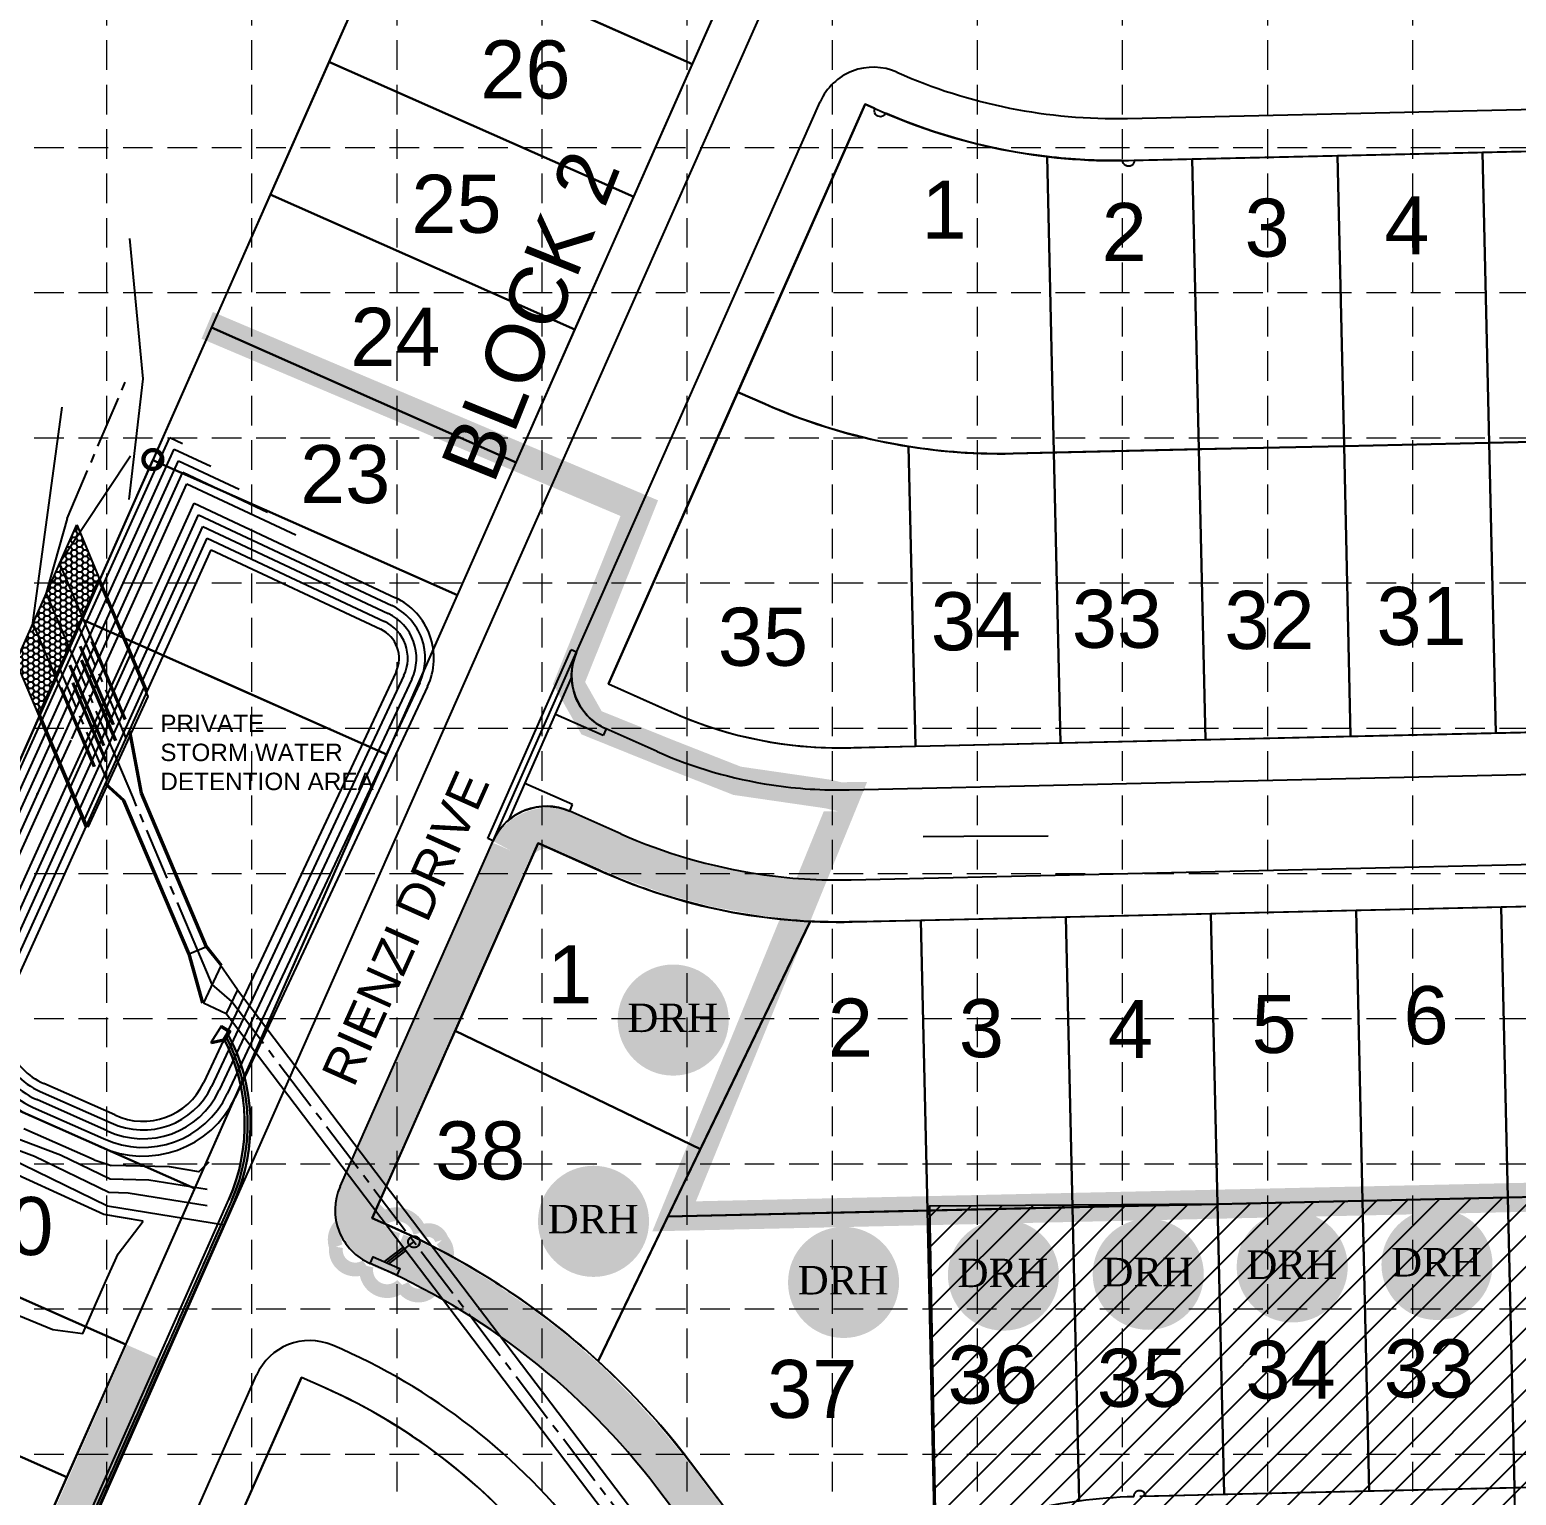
# Model space of a CAD drawing. Header units: feet. Extents: x 2703040 to 2706245, y 7093258 to 7095263.
# Drawn here: x 2704116 to 2704628, y 7094296 to 7094801 of the extents above; entities that cross this region are included whole.
import ezdxf
from ezdxf.enums import TextEntityAlignment as Align

# ---------------------------------------------------------------- set-up
doc = ezdxf.new("R2010")
doc.units = ezdxf.units.FT
doc.header["$LTSCALE"] = 24
doc.header["$MEASUREMENT"] = 0
for name, pattern in [('CENTER2', [1.125, 0.75, -0.125, 0.125, -0.125]), ('DASHED2', [0.375, 0.25, -0.125]), ('HIDDEN', [0.375, 0.25, -0.125]), ('SOLID', [0])]:
    doc.linetypes.add(name, pattern=pattern)
for name, color, linetype in [('1 EROSION BLANKET', 84, 'Continuous'), ('1 INLET PROTECTION', 5, 'Continuous'), ('1 PHASE LINE', 7, 'Continuous'), ('1 SODDED LOT', 2, 'Continuous'), ('BASE', 7, 'Continuous'), ('Block Text', 8, 'Continuous'), ('bo', 7, 'Continuous'), ('Boundary section 1', 4, 'DASHED2'), ('FUT_LOT', 8, 'Continuous'), ('FUT_STREET', 8, 'Continuous'), ('GRID', 254, 'HIDDEN'), ('HATCH_BORDER', 7, 'Continuous'), ('HATCH_ROCK', 1, 'Continuous'), ('P_POND', 13, 'Continuous'), ('P_POND_CONTOURS', 3, 'Continuous'), ('PLAT_BDY_SEC_1', 4, 'Continuous'), ('PLOTLINE', 2, 'Continuous'), ('PROW', 2, 'Continuous'), ('PSSWR-TXT', 20, 'SOLID'), ('PSTREET', 1, 'Continuous'), ('STORM', 5, 'Continuous'), ('Street Name', 2, 'Continuous'), ('TERRA_DIMS', 9, 'Continuous'), ('Text_Lot_Num', 1, 'Continuous')]:
    doc.layers.add(name, color=color, linetype=linetype)
doc.styles.add('DRHorton', font='dutcheb.ttf')
doc.styles.get("Standard").update_dxf_attribs({"font": 'ARIAL.TTF'})

# ---------------------------------------------------------------- blocks, each defined once
blk = doc.blocks.new('DRHorton')
h = blk.add_hatch(color=1)
h.paths.add_polyline_path([(78.7, 25.78, 1), (40.43, 25.78, 1)])
h.paths.add_polyline_path([(42.33, 17.91), (76.5, 17.91), (76.5, 34.87), (42.33, 34.87)], flags=24)
at = {"layer": 'BASE', "color": 176, "style": 'DRHorton'}
blk.add_text('DRH', height=9.814, dxfattribs=at).set_placement((59.39, 21.64), align=Align.CENTER)

msp = doc.modelspace()

# ---------------------------------------------------------------- hatches: boundary and pattern name
at = {"layer": '1 SODDED LOT'}
h = msp.add_hatch(dxfattribs=at)
h.set_pattern_fill('ANSI31', color=256, scale=60, style=0)
h.paths.add_polyline_path([(2705134.68, 7093890.38), (2705237.85, 7093892.73), (2705235.31, 7094007.21), (2705131.54, 7094004.81)])
edge = h.paths.add_edge_path()
edge.add_line((2705181.44, 7094151.52), (2705076.07, 7094149.12))
edge.add_line((2705076.07, 7094149.12), (2705078.63, 7094034.69))
edge.add_line((2705078.63, 7094034.69), (2705291.73, 7094039.55))
edge.add_line((2705291.73, 7094039.55), (2705303.26, 7094039.77))
edge.add_arc((2705302.88, 7094060.19), 20.42, 271.0814, 360.5471)
edge.add_line((2705323.3, 7094060.38), (2705318.78, 7094246.21))
edge.add_arc((2705295.68, 7094245.65), 23.11, 1.3935, 87.5688)
edge.add_line((2705296.66, 7094268.73), (2705179.03, 7094265.95))
edge.add_line((2705179.03, 7094265.95), (2705181.44, 7094151.52))
h.paths.add_polyline_path([(2704925.04, 7094405.74), (2704975.02, 7094406.87), (2704977.6, 7094292.41), (2704927.66, 7094291.31)])
h.paths.add_polyline_path([(2704875.06, 7094404.6), (2704625.12, 7094398.89), (2704627.74, 7094284.42), (2704877.69, 7094290.16)])
edge = h.paths.add_edge_path()
edge.add_line((2704293.52, 7094047.62), (2704315.83, 7094002.87))
edge.add_line((2704315.83, 7094002.87), (2704345.94, 7093942.45))
edge.add_line((2704345.94, 7093942.45), (2704352.55, 7093929.42))
edge.add_line((2704352.55, 7093929.42), (2704268.39, 7093873.17))
edge.add_line((2704268.39, 7093873.17), (2704258.41, 7093866.44))
edge.add_arc((2704247.4, 7093882.76), 19.69, 205.1584, 304.0058, ccw=False)
edge.add_line((2704229.58, 7093874.39), (2704173.15, 7093987.59))
edge.add_line((2704173.15, 7093987.59), (2704293.52, 7094047.62))
edge = h.paths.add_edge_path()
edge.add_line((2704531.61, 7094136.69), (2704529.33, 7094236.67))
edge.add_line((2704529.33, 7094236.67), (2704529.33, 7094251.17))
edge.add_line((2704529.33, 7094251.17), (2704579.26, 7094252.32))
edge.add_line((2704579.26, 7094252.32), (2704581.6, 7094137.83))
edge.add_line((2704581.6, 7094137.83), (2704605.4, 7094138.37))
edge.add_line((2704605.4, 7094138.37), (2704620.39, 7094020.26))
edge.add_line((2704620.39, 7094020.26), (2704606.53, 7094018.36))
edge.add_line((2704606.53, 7094018.36), (2704595.33, 7094016.64))
edge.add_line((2704595.33, 7094016.64), (2704576.73, 7094013.31))
edge.add_line((2704576.73, 7094013.31), (2704559.18, 7094009.82))
edge.add_line((2704559.18, 7094009.82), (2704533.32, 7094003.83))
edge.add_line((2704533.32, 7094003.83), (2704515.09, 7093998.95))
edge.add_line((2704515.09, 7093998.95), (2704503.83, 7093995.65))
edge.add_arc((2704475.02, 7094093.89), 102.38, 283.6324, 286.3447, ccw=False)
edge.add_arc((2704494.58, 7094013.21), 19.36, 180.2238, 283.6324, ccw=False)
edge.add_arc((2704185.03, 7094012), 290.19, 0.2238, 24.6922)
edge.add_line((2704448.69, 7094133.23), (2704463.62, 7094135.14))
edge.add_line((2704463.62, 7094135.14), (2704531.61, 7094136.69))
h.paths.add_polyline_path([(2704525.15, 7094396.61), (2704425.89, 7094395.88), (2704428.25, 7094265.91), (2704454.27, 7094275.36), (2704488.67, 7094280.99), (2704543.1, 7094282.54), (2704627.74, 7094284.45), (2704627.41, 7094298.93), (2704625.12, 7094398.89)])
edge = h.paths.add_edge_path()
edge.add_line((2704615.41, 7093987.78), (2704618.48, 7093870.8))
edge.add_line((2704618.48, 7093870.8), (2704565.7, 7093869.02))
edge.add_line((2704565.7, 7093869.02), (2704566.37, 7093859.04))
edge.add_line((2704566.37, 7093859.04), (2704473.32, 7093856.64))
edge.add_line((2704473.32, 7093856.64), (2704473.85, 7093929.28))
edge.add_arc((2704509.39, 7093929.03), 35.55, 123.1398, 179.5867, ccw=False)
edge.add_line((2704489.96, 7093958.79), (2704528.98, 7093970.41))
edge.add_line((2704528.98, 7093970.41), (2704566.15, 7093979.62))
edge.add_line((2704566.15, 7093979.62), (2704594.66, 7093984.61))
edge.add_line((2704594.66, 7093984.61), (2704615.41, 7093987.78))
at = {"layer": 'HATCH_ROCK'}
h = msp.add_hatch(dxfattribs=at)
h.set_pattern_fill('HONEY', color=256, scale=10, style=0)
h.paths.add_polyline_path([(2704132.06, 7094630.48), (2704139.97, 7094611.81), (2704119.09, 7094564.7), (2704111.26, 7094583.46)])
h.paths.add_polyline_path([(2704114.45, 7094581.13), (2704121.26, 7094578.26), (2704122.56, 7094581.36), (2704115.76, 7094584.22)], flags=24)

# ---------------------------------------------------------------- linework, layer by layer
at = {"layer": '1 EROSION BLANKET', "const_width": 14}
for points in [[(2704385.28, 7094500.87), (2704368.45, 7094502.9), (2704352.47, 7094505.86), (2704337.07, 7094509.96), (2704321.53, 7094515.68), (2704303.61, 7094523.51), (2704300.46, 7094524.88, 0.391654), (2704281.67, 7094518.31), (2704228.59, 7094398.25, 0.268208), (2704229.71, 7094387.87, 0.086953), (2704235.04, 7094382.75, 0.089349), (2704241.8, 7094379.78), (2704249.25, 7094376.41), (2704258.86, 7094371.37), (2704271.75, 7094363.7), (2704285.02, 7094354.63), (2704295.68, 7094346.52), (2704307.6, 7094336.14), (2704317.41, 7094326.46), (2704327.04, 7094315.97), (2704336.47, 7094304.55), (2704354.45, 7094280.82)], [(2703788.13, 7094031.41), (2703798.66, 7094042.78), (2703801.19, 7094044.69), (2703803.21, 7094045.97, -0.380338), (2703856.47, 7094037.19, 0.219842), (2703865.63, 7094032.68), (2703965.92, 7094035.17), (2703972.86, 7094035.59), (2703983, 7094036.81), (2703992.87, 7094038.56), (2704004.9, 7094041.62), (2704017.64, 7094045.74), (2704031.58, 7094051.46), (2704042.28, 7094056.91), (2704069.77, 7094070.69), (2704080.52, 7094076, 0.342252), (2704085.96, 7094087.2), (2704083.55, 7094098.7), (2704081.61, 7094111.77), (2704080.42, 7094127.96), (2704080.47, 7094141.95), (2704080.87, 7094147.63, -0.102745), (2704101.92, 7094222.52), (2704155.79, 7094345.28)]]:
    msp.add_lwpolyline(points, format="xyb", dxfattribs=at)
at = {"layer": '1 INLET PROTECTION', "color": 170, "ltscale": 100, "const_width": 4.74}
msp.add_lwpolyline([(2704237.32, 7094391.46, 0.520567), (2704237.32, 7094391.46, 0.765195), (2704225.34, 7094390.75, 0.417879), (2704221.43, 7094381.85, 0.6649), (2704231.94, 7094375.28, 0.744833), (2704244.18, 7094368.75, 0.975642), (2704255.6, 7094373.51, 0.520567), (2704257.88, 7094384.2, 0.520567), (2704250.37, 7094386.65, 0.540264), (2704237.32, 7094391.46)], format="xyb", close=True, dxfattribs=at)
at = {"layer": '1 PHASE LINE', "const_width": 10}
msp.add_lwpolyline([(2704177.04, 7094699.22), (2704325.91, 7094636.26), (2704301.7, 7094576.02), (2704309.47, 7094562.33), (2704335.5, 7094551.84), (2704359.6, 7094542.37), (2704390.96, 7094537.81), (2704394.86, 7094536.87), (2704396.92, 7094536.89), (2704337.91, 7094392.37), (2705345.59, 7094414.86), (2705345.85, 7094405.29), (2705480.37, 7094407.41)], dxfattribs=at)
at = {"layer": '1 SODDED LOT'}
for points in [[(2704875.06, 7094404.6), (2704625.12, 7094398.89), (2704627.74, 7094284.42), (2704877.69, 7094290.16)], [(2704525.15, 7094396.61), (2704425.89, 7094395.88), (2704428.25, 7094265.91), (2704454.27, 7094275.36), (2704488.67, 7094280.99), (2704543.1, 7094282.54), (2704627.74, 7094284.45), (2704627.41, 7094298.93), (2704625.12, 7094398.89)]]:
    msp.add_lwpolyline(points, close=True, dxfattribs=at)
at = {"layer": 'bo'}
for points in [[(2704259.49, 7094881.39), (2704239.24, 7094835.68), (2704344.23, 7094789.18), (2704364.48, 7094834.9)], [(2704239.24, 7094835.68), (2704218.99, 7094789.96), (2704323.99, 7094743.46), (2704344.23, 7094789.18)], [(2704218.99, 7094789.96), (2704198.74, 7094744.25), (2704303.74, 7094697.75), (2704323.99, 7094743.46)], [(2704566.44, 7094757.65), (2704516.45, 7094756.51), (2704518.73, 7094656.53), (2704568.72, 7094657.67)], [(2704616.42, 7094758.79), (2704566.44, 7094757.65), (2704568.72, 7094657.67), (2704618.7, 7094658.81)], [(2704666.41, 7094759.93), (2704616.42, 7094758.79), (2704618.7, 7094658.81), (2704668.69, 7094659.95)], [(2704198.74, 7094744.25), (2704178.49, 7094698.53), (2704283.5, 7094652.03), (2704303.74, 7094697.75)], [(2704178.49, 7094698.53), (2704158.24, 7094652.81), (2704263.25, 7094606.31), (2704283.5, 7094652.03)], [(2704668.69, 7094659.95), (2704618.7, 7094658.81), (2704620.99, 7094558.84), (2704670.97, 7094559.98)], [(2704518.73, 7094656.53), (2704468.74, 7094655.39), (2704471.03, 7094555.42), (2704521.01, 7094556.56)], [(2704568.72, 7094657.67), (2704518.73, 7094656.53), (2704521.01, 7094556.56), (2704571, 7094557.7)], [(2704618.7, 7094658.81), (2704568.72, 7094657.67), (2704571, 7094557.7), (2704620.99, 7094558.84)], [(2704158.24, 7094652.81), (2704154.28, 7094643.87), (2704133.94, 7094597.96), (2704238.96, 7094551.45), (2704263.25, 7094606.31)], [(2704238.96, 7094551.45), (2704133.94, 7094597.96), (2704067.72, 7094448.45), (2704172.75, 7094401.94)], [(2704522.87, 7094496.59), (2704472.88, 7094495.44), (2704475.16, 7094395.47), (2704525.15, 7094396.61)], [(2704572.85, 7094497.73), (2704522.87, 7094496.59), (2704525.15, 7094396.61), (2704575.14, 7094397.75)], [(2704622.84, 7094498.87), (2704572.85, 7094497.73), (2704575.14, 7094397.75), (2704625.12, 7094398.89)], [(2704672.83, 7094500.01), (2704622.84, 7094498.87), (2704625.12, 7094398.89), (2704675.11, 7094400.03)], [(2704472.88, 7094495.44), (2704422.89, 7094494.3), (2704425.17, 7094394.33), (2704475.16, 7094395.47)], [(2704172.75, 7094401.94), (2704067.72, 7094448.45), (2704043.92, 7094394.73), (2704148.96, 7094348.21)], [(2704625.12, 7094398.89), (2704575.14, 7094397.75), (2704577.42, 7094297.78), (2704627.4, 7094298.92)], [(2704675.11, 7094400.03), (2704625.12, 7094398.89), (2704627.4, 7094298.92), (2704677.39, 7094300.06)], [(2704148.96, 7094348.21), (2704043.92, 7094394.73), (2704023.67, 7094349.01), (2704128.71, 7094302.5)], [(2704575.14, 7094397.75), (2704525.15, 7094396.61), (2704527.43, 7094296.64), (2704577.42, 7094297.78)], [(2704023.67, 7094349.01), (2704007.05, 7094311.5), (2704001.86, 7094303.99), (2704108.46, 7094256.78), (2704128.71, 7094302.5)]]:
    msp.add_lwpolyline(points, close=True, dxfattribs=at)
for points in [[(2704466.42, 7094757.34, -0.072429), (2704410.75, 7094772.28, -1.002503), (2704407.09, 7094773.89), (2704403.74, 7094775.37), (2704359.85, 7094676.26), (2704369.13, 7094672.15, 0.110369), (2704454.67, 7094655.07), (2704468.74, 7094655.39)], [(2704516.45, 7094756.51), (2704496.46, 7094756.05, -1.002503), (2704492.46, 7094755.97, -0.032633), (2704466.42, 7094757.34), (2704468.74, 7094655.39), (2704518.73, 7094656.53)], [(2704418.68, 7094657.5, -0.064866), (2704369.13, 7094672.15), (2704359.85, 7094676.26), (2704315.32, 7094575.72), (2704336.12, 7094566.51, 0.003571), (2704339.78, 7094564.9, 0.103145), (2704395.83, 7094553.72, 0.003571), (2704399.83, 7094553.79), (2704421.04, 7094554.28)], [(2704468.74, 7094655.39), (2704454.67, 7094655.07, -0.04518), (2704418.68, 7094657.5), (2704421.04, 7094554.28), (2704471.03, 7094555.42)], [(2704384.77, 7094493.95, -0.089622), (2704315.49, 7094510.04, -0.002102), (2704311.83, 7094511.65), (2704291.03, 7094520.86), (2704262.43, 7094456.28), (2704346.96, 7094415.53)], [(2704422.89, 7094494.3), (2704401.2, 7094493.81, -0.0025), (2704397.2, 7094493.73, -0.015543), (2704384.77, 7094493.95), (2704335.76, 7094392.29), (2704425.17, 7094394.33)], [(2704346.96, 7094415.53), (2704262.43, 7094456.28), (2704259.26, 7094449.12), (2704256.67, 7094443.27), (2704252.14, 7094433.04), (2704233.84, 7094391.71), (2704241.66, 7094388.25, -0.081013), (2704311.74, 7094342.48)], [(2704425.17, 7094394.33), (2704335.76, 7094392.29), (2704311.74, 7094342.48, -0.045443), (2704343.53, 7094307.64), (2704381.54, 7094257.53, -0.417044), (2704384.36, 7094257.13, -0.062384), (2704427.75, 7094281.38)], [(2704475.16, 7094395.47), (2704425.17, 7094394.33), (2704427.75, 7094281.38, -0.064509), (2704477.47, 7094294.4)], [(2704525.15, 7094396.61), (2704475.16, 7094395.47), (2704477.47, 7094294.4, -0.023644), (2704496.31, 7094295.92, -1.002503), (2704500.31, 7094296.02), (2704527.43, 7094296.64)], [(2704292.02, 7094276.12, 0.119282), (2704217.36, 7094333.39), (2704209.54, 7094336.85), (2704172.79, 7094253.85), (2704264.22, 7094213.36)]]:
    msp.add_lwpolyline(points, format="xyb", close=True, dxfattribs=at)
at = {"layer": 'Boundary section 1', "color": 7, "linetype": 'Continuous'}
msp.add_line((2704007.06, 7094311.5), (2704158.24, 7094652.81), dxfattribs=at)
at = {"layer": 'Boundary section 1', "linetype": 'SOLID', "const_width": 1.5}
msp.add_lwpolyline([(2704155.07, 7094653.02, 1), (2704161.57, 7094653.02, 1)], format="xyb", close=True, dxfattribs=at)
at = {"layer": 'FUT_LOT', "color": 7, "linetype": 'Continuous'}
for p, q in [((2704263.25, 7094606.31), (2704447.8, 7095023.05)), ((2704239.24, 7094835.68), (2704344.23, 7094789.18)), ((2704218.99, 7094789.96), (2704323.99, 7094743.46)), ((2704315.32, 7094575.72), (2704403.74, 7094775.37)), ((2704494.46, 7094756), (2705291.25, 7094774.19)), ((2704468.74, 7094655.39), (2704466.42, 7094757.34)), ((2704568.72, 7094657.67), (2704566.44, 7094757.65)), ((2704618.7, 7094658.81), (2704616.42, 7094758.79)), ((2704518.73, 7094656.53), (2704516.45, 7094756.51)), ((2704198.74, 7094744.25), (2704303.74, 7094697.75)), ((2704178.64, 7094698.46), (2704283.5, 7094652.03)), ((2704369.13, 7094672.15), (2704359.85, 7094676.26)), ((2704454.67, 7094655.07), (2705293.72, 7094674.22)), ((2704421.04, 7094554.28), (2704418.68, 7094657.5)), ((2704471.03, 7094555.42), (2704468.74, 7094655.39)), ((2704521.01, 7094556.56), (2704518.73, 7094656.53)), ((2704571, 7094557.7), (2704568.72, 7094657.67)), ((2704620.99, 7094558.84), (2704618.7, 7094658.81)), ((2704421.04, 7094554.28), (2705296.18, 7094574.25)), ((2704399.2, 7094493.76), (2705297.67, 7094514.27)), ((2704525.15, 7094396.61), (2704522.87, 7094496.59)), ((2704575.14, 7094397.75), (2704572.85, 7094497.73)), ((2704625.12, 7094398.89), (2704622.84, 7094498.87)), ((2704425.17, 7094394.33), (2704422.89, 7094494.3)), ((2704475.16, 7094395.47), (2704472.88, 7094495.44))]:
    msp.add_line(p, q, dxfattribs=at)
msp.add_lwpolyline([(2704403.74, 7094775.37), (2704408.92, 7094773.08, 0.110369), (2704494.46, 7094756)], format="xyb", dxfattribs=at)
msp.add_arc((2704450.11, 7094855.02), 200, 246.1144, 271.3072, dxfattribs=at)
at = {"layer": 'FUT_STREET', "color": 7}
for p, q in [((2704284.22, 7094617.84), (2704460.21, 7095015.26)), ((2704494.13, 7094770.5), (2705285.43, 7094788.56)), ((2704312.56, 7094605.29), (2704388.25, 7094776.22)), ((2704398.16, 7094539.25), (2705291.01, 7094559.63)), ((2704398.87, 7094508.26), (2705291.85, 7094528.64))]:
    msp.add_line(p, q, dxfattribs=at)
for centre, radius, start, end in [((2704406.54, 7094768.12), 20, 66.0693, 156.1144), ((2704489.9, 7094955.95), 185.5, 246.0693, 271.3072), ((2704394.64, 7094693.71), 154.5, 261.3673, 271.3072), ((2704394.64, 7094693.71), 185.5, 261.3673, 271.3072)]:
    msp.add_arc(centre, radius, start, end, dxfattribs=at)
at = {"layer": 'GRID', "color": 252, "linetype": 'HIDDEN', "lineweight": 0, "ltscale": 1.7}
for p, q in [((2704142.33, 7095210.49), (2704142.33, 7093460.27)), ((2704192.33, 7095210.49), (2704192.33, 7093460.27)), ((2704242.33, 7095210.49), (2704242.33, 7093460.27)), ((2704292.33, 7095210.49), (2704292.33, 7093460.27)), ((2704342.33, 7095210.49), (2704342.33, 7093460.27)), ((2704392.33, 7095210.49), (2704392.33, 7093460.27)), ((2704442.33, 7095210.49), (2704442.33, 7093460.27)), ((2704492.33, 7095210.49), (2704492.33, 7093460.27)), ((2704542.33, 7095210.49), (2704542.33, 7093460.27)), ((2704592.33, 7095210.49), (2704592.33, 7093460.27)), ((2703092.33, 7094760.49), (2706192.33, 7094760.49)), ((2703092.33, 7094710.49), (2706192.33, 7094710.49)), ((2703092.33, 7094660.49), (2706192.33, 7094660.49)), ((2703092.33, 7094610.49), (2706192.33, 7094610.49)), ((2703092.33, 7094560.49), (2706192.33, 7094560.49)), ((2703092.33, 7094510.49), (2706192.33, 7094510.49)), ((2703092.33, 7094460.49), (2706192.33, 7094460.49)), ((2703092.33, 7094410.49), (2706192.33, 7094410.49)), ((2703092.33, 7094360.49), (2706192.33, 7094360.49)), ((2703092.33, 7094310.49), (2706192.33, 7094310.49))]:
    msp.add_line(p, q, dxfattribs=at)
at = {"layer": 'HATCH_BORDER'}
for points in [[(2704132.06, 7094630.48), (2704139.97, 7094611.81), (2704119.09, 7094564.7), (2704111.26, 7094583.46)], [(2704135.92, 7094526.39), (2704119.26, 7094565.67), (2704139.6, 7094611.32), (2704156.58, 7094571.39)]]:
    msp.add_lwpolyline(points, close=True, dxfattribs=at)
at = {"layer": 'P_POND', "color": 13, "linetype": 'Continuous'}
msp.add_line((2704209.46, 7094564.47), (2704176.5, 7094579.09), dxfattribs=at)
at = {"layer": 'P_POND_CONTOURS', "color": 5}
for p, q in [((2704154.96, 7094680.85), (2704150.41, 7094729.12)), ((2704150.13, 7094639.25), (2704154.96, 7094680.85)), ((2704116.99, 7094596.72), (2704127.07, 7094671.05)), ((2704082.68, 7094480.56), (2704164.14, 7094660.63)), ((2704164.14, 7094660.63), (2704168.55, 7094658.57)), ((2704085.41, 7094479.32), (2704165.62, 7094656.63)), ((2704165.62, 7094656.63), (2704178.31, 7094650.68)), ((2704088.14, 7094478.09), (2704167.1, 7094652.62)), ((2704126.16, 7094617.42), (2704150.56, 7094654.29)), ((2704167.1, 7094652.62), (2704188.06, 7094642.8)), ((2704090.88, 7094476.85), (2704168.58, 7094648.61)), ((2704147.4, 7094594.52), (2704170.06, 7094644.61)), ((2704168.58, 7094648.61), (2704197.82, 7094634.91)), ((2704170.06, 7094644.61), (2704207.52, 7094627.05)), ((2704150.06, 7094588.26), (2704172.53, 7094637.93)), ((2704172.53, 7094637.93), (2704241.9, 7094605.41)), ((2704151.65, 7094584.5), (2704174.01, 7094633.92)), ((2704153.24, 7094580.74), (2704175.49, 7094629.91)), ((2704174.01, 7094633.92), (2704240.63, 7094602.7)), ((2704175.49, 7094629.91), (2704239.35, 7094599.98)), ((2704154.84, 7094576.99), (2704176.97, 7094625.91)), ((2704176.97, 7094625.91), (2704238.08, 7094597.27)), ((2704109.1, 7094468.6), (2704178.45, 7094621.9)), ((2704178.45, 7094621.9), (2704236.81, 7094594.55)), ((2704137.57, 7094590.5), (2704126.16, 7094617.42)), ((2704126.5, 7094574.3), (2704116.99, 7094596.72)), ((2704130.35, 7094556.82), (2704147.12, 7094593.9)), ((2704129.17, 7094542.08), (2704149.78, 7094587.64)), ((2704129.96, 7094540.2), (2704150.57, 7094585.76)), ((2704131.56, 7094536.45), (2704152.17, 7094582)), ((2704133.15, 7094532.69), (2704153.76, 7094578.25)), ((2704242.1, 7094579.92), (2704175.75, 7094438.34)), ((2704244.82, 7094578.65), (2704178.46, 7094437.07)), ((2704134.74, 7094528.93), (2704155.35, 7094574.49)), ((2704247.53, 7094577.37), (2704181.18, 7094435.8)), ((2704250.25, 7094576.1), (2704183.9, 7094434.52)), ((2704252.97, 7094574.83), (2704186.61, 7094433.25)), ((2704126.51, 7094548.34), (2704130.14, 7094556.36)), ((2704093.61, 7094475.61), (2704126.23, 7094547.72)), ((2704098.16, 7094473.55), (2704128.89, 7094541.46)), ((2704100.9, 7094472.31), (2704130.48, 7094537.71)), ((2704103.63, 7094471.08), (2704132.07, 7094533.95)), ((2704106.36, 7094469.84), (2704133.67, 7094530.19)), ((2704119.52, 7094435.35), (2704143.89, 7094424.56)), ((2704145.16, 7094427.28), (2704120.74, 7094438.09)), ((2704117.1, 7094429.87), (2704141.34, 7094419.13)), ((2704142.61, 7094421.84), (2704118.31, 7094432.61)), ((2704126.46, 7094413.49), (2704097.16, 7094424.47)), ((2704140.07, 7094416.41), (2704115.88, 7094427.12)), ((2704138.04, 7094411.84), (2704113.86, 7094422.55)), ((2704143.56, 7094405.2), (2704126.46, 7094413.49)), ((2704138.04, 7094411.84), (2704143.98, 7094409.85)), ((2704156.95, 7094404.87), (2704143.56, 7094405.2)), ((2704177.07, 7094401.59), (2704156.95, 7094404.87))]:
    msp.add_line(p, q, dxfattribs=at)
for points in [[(2704177.03, 7094395.94), (2704149.83, 7094400.39), (2704143.13, 7094400.55), (2704117.49, 7094413), (2704096.56, 7094420.83), (2704095.94, 7094421.72), (2704093.19, 7094421.59), (2704088.24, 7094419.21), (2704081.98, 7094414.62), (2704071.87, 7094391.79), (2704065.74, 7094383.26), (2704064.57, 7094378.89)], [(2704182.96, 7094389.33), (2704142.71, 7094395.9), (2704108.53, 7094412.5), (2704095.97, 7094417.2), (2704094.73, 7094418.98), (2704087.22, 7094413.47), (2704075.57, 7094387.16), (2704070.29, 7094377.4)], [(2704154.96, 7094390.75), (2704141.43, 7094392.97), (2704099.56, 7094412), (2704095.37, 7094413.57), (2704094.96, 7094414.16), (2704092.45, 7094412.32), (2704077.34, 7094378.19), (2704076.34, 7094377.14), (2704076.02, 7094375.92), (2704078.06, 7094372.88), (2704100.92, 7094362.76), (2704123.88, 7094353.36), (2704134.18, 7094352.06), (2704137.88, 7094360.41), (2704142.61, 7094371.09), (2704146.31, 7094379.44), (2704154.96, 7094390.75)], [(2704177.64, 7094411.06), (2704174.13, 7094407.72), (2704164.06, 7094409.36), (2704143.98, 7094409.85)]]:
    msp.add_lwpolyline(points, dxfattribs=at)
for centre, radius, start, end in [((2704232.14, 7094584.59), 23, 334.8889, 64.8889), ((2704232.14, 7094584.59), 17, 334.8889, 64.8889), ((2704232.14, 7094584.59), 20, 334.8889, 64.8889), ((2704232.14, 7094584.59), 11, 334.8889, 64.8889), ((2704232.14, 7094584.59), 14, 334.8889, 64.8889), ((2704130.05, 7094459.13), 35, 155.6576, 246.1144), ((2704130.05, 7094459.12), 32, 155.6576, 246.1144), ((2704130.05, 7094459.12), 29, 155.6576, 246.1144), ((2704130.05, 7094459.12), 26, 155.6576, 246.1144), ((2704130.05, 7094459.12), 23, 155.6576, 246.1144), ((2704154.92, 7094448.1), 29, 244.8889, 334.8889), ((2704154.92, 7094448.1), 26, 244.8889, 334.8889), ((2704154.92, 7094448.1), 23, 244.8889, 334.8889), ((2704154.92, 7094448.1), 35, 244.8889, 334.8889), ((2704154.92, 7094448.1), 32, 244.8889, 334.8889)]:
    msp.add_arc(centre, radius, start, end, dxfattribs=at)
at = {"layer": 'PLAT_BDY_SEC_1', "color": 7, "linetype": 'Continuous', "flags": 128}
msp.add_lwpolyline([(2705479.79, 7094425.49), (2705460.6, 7095198.16), (2704389.02, 7095173.81), (2704154.28, 7094643.87)], dxfattribs=at)
at = {"layer": 'PLOTLINE', "color": 7}
for p, q in [((2704369.13, 7094672.15), (2704359.85, 7094676.26)), ((2704158.24, 7094652.81), (2704263.25, 7094606.31)), ((2704134.1, 7094597.89), (2704238.96, 7094551.45)), ((2704311.74, 7094342.48), (2704384.77, 7094493.95)), ((2704262.43, 7094456.28), (2704346.96, 7094415.53)), ((2704335.76, 7094392.29), (2705300.13, 7094414.3)), ((2704627.4, 7094298.92), (2704625.12, 7094398.89)), ((2704427.75, 7094281.38), (2704425.17, 7094394.33)), ((2704477.47, 7094294.4), (2704475.16, 7094395.47)), ((2704527.43, 7094296.64), (2704525.15, 7094396.61)), ((2704577.42, 7094297.78), (2704575.14, 7094397.75))]:
    msp.add_line(p, q, dxfattribs=at)
at = {"layer": 'PROW', "color": 7}
for p, q in [((2704089.95, 7094214.96), (2704263.25, 7094606.31)), ((2704397.83, 7094553.75), (2704421.04, 7094554.28)), ((2704233.84, 7094391.71), (2704291.03, 7094520.86)), ((2704144.81, 7094190.67), (2704209.54, 7094336.85)), ((2704498.31, 7094295.97), (2705302.6, 7094314.33)), ((2704382.75, 7094255.93), (2704343.53, 7094307.64))]:
    msp.add_line(p, q, dxfattribs=at)
for points in [[(2704315.32, 7094575.72), (2704337.95, 7094565.7), (2704337.95, 7094565.7, 0.110369), (2704397.83, 7094553.75)], [(2704291.03, 7094520.86), (2704313.65, 7094510.84, 0.110369), (2704399.2, 7094493.76)], [(2704343.53, 7094307.64, 0.126924), (2704241.66, 7094388.25), (2704241.66, 7094388.25), (2704233.84, 7094391.71)], [(2704295.73, 7094271.38, 0.126924), (2704217.36, 7094333.39), (2704209.54, 7094336.85)]]:
    msp.add_lwpolyline(points, format="xyb", dxfattribs=at)
at = {"layer": 'PSSWR-TXT', "color": 7, "linetype": 'Continuous'}
for points in [[(2704315.98, 7094631.26, 0, 4.68, 0), (2704310.43, 7094618.36, 0, 0, 0), (2704301.27, 7094597.04, 0, 0, 0)], [(2704409.68, 7094523.08, 0, 4.68, 0), (2704423.72, 7094523.18, 0, 0, 0), (2704452.72, 7094523.38, 0, 0, 0)], [(2704210.57, 7094417.58, 0, 4.68, 0), (2704204.91, 7094404.74, 0, 0, 0), (2704193.14, 7094378.08, 0, 0, 0)]]:
    msp.add_lwpolyline(points, format="xyseb", dxfattribs=at)
at = {"layer": 'PSSWR-TXT', "color": 7, "linetype": 'Continuous', "flags": 128}
msp.add_lwpolyline([(2704423.74, 7094523.17), (2704437.78, 7094523.26), (2704466.78, 7094523.47)], dxfattribs=at)
at = {"layer": 'PSTREET', "color": 7}
for p, q in [((2704103.21, 7094209.09), (2704284.22, 7094617.84)), ((2704304.29, 7094586.62), (2704312.56, 7094605.29)), ((2704332.08, 7094552.44), (2704314.48, 7094560.24)), ((2704319.53, 7094524.1), (2704301.93, 7094531.89)), ((2704222.8, 7094402.59), (2704275.54, 7094521.7)), ((2704131.55, 7094196.54), (2704194.05, 7094337.67)), ((2704367.93, 7094251.47), (2704331.98, 7094298.88))]:
    msp.add_line(p, q, dxfattribs=at)
for centre, radius, start, end in [((2704322.58, 7094578.52), 20, 156.1144, 246.1144), ((2704394.64, 7094693.71), 154.5, 246.1144, 261.3673), ((2704293.83, 7094513.6), 20, 66.1144, 156.1144), ((2704394.64, 7094693.71), 185.5, 246.1144, 261.3673), ((2704241.09, 7094394.5), 20, 156.1144, 246.7733), ((2704136.38, 7094150.51), 245.5, 37.1804, 66.7733), ((2704212.34, 7094329.57), 20, 67.0138, 156.1144), ((2704136.38, 7094150.51), 214.5, 37.1804, 67.0138)]:
    msp.add_arc(centre, radius, start, end, dxfattribs=at)
at = {"layer": 'STORM', "color": 5, "linetype": 'CENTER2'}
for p, q in [((2704128.73, 7094632.74), (2704149.58, 7094681.44)), ((2704149.12, 7094557.07), (2704132.84, 7094595.46)), ((2704145.85, 7094549.83), (2704129.6, 7094588.15)), ((2704142.57, 7094542.59), (2704126.38, 7094580.77)), ((2704151.35, 7094536.85), (2704145.85, 7094549.83)), ((2704173.79, 7094483.93), (2704151.35, 7094536.85)), ((2704178.75, 7094472.24), (2704173.79, 7094483.93)), ((2704185.38, 7094397.74), (2704125.4, 7094262.29))]:
    msp.add_line(p, q, dxfattribs=at)
at = {"layer": 'STORM', "color": 5}
for p, q in [((2704128.73, 7094632.74), (2704121.57, 7094607.07)), ((2704156.15, 7094572.61), (2704139.8, 7094611.17)), ((2704156.43, 7094573.23), (2704140.07, 7094611.8)), ((2704129.6, 7094588.15), (2704121.57, 7094607.07)), ((2704273.72, 7094522.51), (2704302.46, 7094587.43)), ((2704275.54, 7094521.7), (2704304.29, 7094586.62)), ((2704304.29, 7094586.62), (2704302.46, 7094587.43)), ((2704280.9, 7094528.86), (2704302.59, 7094577.84)), ((2704135.26, 7094526.44), (2704119.12, 7094564.5)), ((2704135.54, 7094527.05), (2704119.4, 7094565.12)), ((2704313.47, 7094557.95), (2704297.01, 7094565.24)), ((2704150.64, 7094559.44), (2704150.15, 7094559.34)), ((2704154.11, 7094538.02), (2704150.15, 7094559.34)), ((2704154.6, 7094538.11), (2704150.64, 7094559.44)), ((2704314.48, 7094560.24), (2704313.47, 7094557.95)), ((2704118.41, 7094537.81), (2704118.61, 7094538.27)), ((2704142.04, 7094540.99), (2704142.38, 7094541.35)), ((2704148.16, 7094535.4), (2704142.04, 7094540.99)), ((2704148.59, 7094535.68), (2704142.38, 7094541.35)), ((2704176.55, 7094485.1), (2704154.11, 7094538.02)), ((2704177.01, 7094485.3), (2704154.57, 7094538.22)), ((2704302.94, 7094534.18), (2704286.48, 7094541.46)), ((2704170.57, 7094482.56), (2704148.13, 7094535.49)), ((2704171.03, 7094482.76), (2704148.59, 7094535.68)), ((2704301.93, 7094531.89), (2704302.94, 7094534.18)), ((2704275.54, 7094521.7), (2704273.72, 7094522.51)), ((2704175.29, 7094465.75), (2704170.55, 7094482.62)), ((2704176.55, 7094485.1), (2704171.03, 7094482.76)), ((2704175.77, 7094465.89), (2704171.03, 7094482.76)), ((2704181.73, 7094478.6), (2704176.55, 7094485.1)), ((2704182.12, 7094478.91), (2704176.95, 7094485.41)), ((2704181.73, 7094478.6), (2704175.77, 7094465.89)), ((2704187.45, 7094470.39), (2704181.73, 7094478.6)), ((2704185.54, 7094466.3), (2704178.75, 7094472.24)), ((2704175.77, 7094465.89), (2704183.62, 7094462.21)), ((2704187.45, 7094470.39), (2704183.62, 7094462.21)), ((2704187.45, 7094470.39), (2704322.82, 7094291.93)), ((2704181.98, 7094458.03), (2704178.41, 7094452.33)), ((2704181.72, 7094457.61), (2704184.26, 7094456.02)), ((2704181.98, 7094458.03), (2704185.09, 7094456.09)), ((2704184.52, 7094456.44), (2704182.17, 7094452.68)), ((2704185.09, 7094456.09), (2704182.74, 7094452.32)), ((2704182.55, 7094453.28), (2704178.41, 7094452.33)), ((2704178.41, 7094452.33), (2704178.53, 7094451.84)), ((2704182.17, 7094452.68), (2704178.53, 7094451.84)), ((2704182.17, 7094452.68), (2704182.74, 7094452.32)), ((2704238.78, 7094376.39), (2704248.27, 7094383.59)), ((2704238, 7094376.74), (2704244.63, 7094381.77)), ((2704239.57, 7094376.05), (2704245.54, 7094380.58))]:
    msp.add_line(p, q, dxfattribs=at)
at = {"layer": 'STORM', "color": 5, "linetype": 'Continuous'}
for p, q in [((2704144.55, 7094561.65), (2704133.12, 7094588.61)), ((2704144.94, 7094561.81), (2704133.5, 7094588.77)), ((2704148.62, 7094563.37), (2704137.19, 7094590.33)), ((2704149.01, 7094563.54), (2704137.57, 7094590.5)), ((2704145.34, 7094556.14), (2704133.6, 7094583.83)), ((2704145.73, 7094556.3), (2704133.99, 7094583.99)), ((2704141.28, 7094554.41), (2704129.53, 7094582.1)), ((2704141.66, 7094554.58), (2704129.92, 7094582.27)), ((2704138, 7094547.17), (2704126.5, 7094574.3)), ((2704138.39, 7094547.34), (2704126.88, 7094574.46)), ((2704142.07, 7094548.9), (2704130.57, 7094576.03)), ((2704142.46, 7094549.06), (2704130.95, 7094576.19)), ((2704186.39, 7094445.1), (2704186.39, 7094445.1)), ((2704186.98, 7094446.43), (2704186.98, 7094446.43)), ((2704187.56, 7094447.73), (2704187.56, 7094447.73)), ((2704184.47, 7094398.15), (2704184.47, 7094398.15)), ((2704186.3, 7094397.34), (2704186.3, 7094397.34))]:
    msp.add_line(p, q, dxfattribs=at)
at = {"layer": 'STORM', "color": 5, "linetype": 'CENTER2', "flags": 128}
for points in [[(2704128.73, 7094632.74), (2704149.58, 7094681.44)], [(2704149.12, 7094557.07), (2704132.84, 7094595.46)], [(2704145.85, 7094549.83), (2704129.6, 7094588.15)], [(2704142.57, 7094542.59), (2704126.38, 7094580.77)], [(2704151.35, 7094536.85), (2704145.85, 7094549.83)], [(2704173.79, 7094483.93), (2704151.35, 7094536.85)], [(2704178.75, 7094472.24), (2704173.79, 7094483.93)], [(2704185.54, 7094466.3), (2704319.63, 7094289.51)]]:
    msp.add_lwpolyline(points, dxfattribs=at)
at = {"layer": 'STORM', "color": 5, "linetype": 'Continuous', "flags": 128}
for points in [[(2704128.73, 7094632.74), (2704121.57, 7094607.07)], [(2704156.15, 7094572.61), (2704139.8, 7094611.17)], [(2704156.43, 7094573.23), (2704140.07, 7094611.8)], [(2704129.6, 7094588.15), (2704121.57, 7094607.07)], [(2704144.55, 7094561.65), (2704133.12, 7094588.61)], [(2704144.94, 7094561.81), (2704133.5, 7094588.77)], [(2704148.62, 7094563.37), (2704137.19, 7094590.33)], [(2704149.01, 7094563.54), (2704137.57, 7094590.5)], [(2704145.34, 7094556.14), (2704133.6, 7094583.83)], [(2704145.73, 7094556.3), (2704133.99, 7094583.99)], [(2704273.72, 7094522.51), (2704302.46, 7094587.43)], [(2704275.54, 7094521.7), (2704304.29, 7094586.62)], [(2704304.29, 7094586.62), (2704302.46, 7094587.43)], [(2704141.28, 7094554.41), (2704129.53, 7094582.1)], [(2704141.66, 7094554.58), (2704129.92, 7094582.27)], [(2704138, 7094547.17), (2704126.5, 7094574.3)], [(2704138.39, 7094547.34), (2704126.88, 7094574.46)], [(2704142.07, 7094548.9), (2704130.57, 7094576.03)], [(2704142.46, 7094549.06), (2704130.95, 7094576.19)], [(2704280.9, 7094528.86), (2704302.59, 7094577.84)], [(2704135.26, 7094526.44), (2704119.12, 7094564.5)], [(2704135.54, 7094527.05), (2704119.4, 7094565.12)], [(2704313.47, 7094557.95), (2704297.01, 7094565.24)], [(2704150.64, 7094559.44), (2704150.15, 7094559.34)], [(2704154.11, 7094538.02), (2704150.15, 7094559.34)], [(2704154.6, 7094538.11), (2704150.64, 7094559.44)], [(2704314.48, 7094560.24), (2704313.47, 7094557.95)], [(2704118.41, 7094537.81), (2704118.61, 7094538.27)], [(2704148.16, 7094535.4), (2704142.04, 7094540.99), (2704142.38, 7094541.35)], [(2704148.59, 7094535.68), (2704142.38, 7094541.35)], [(2704176.55, 7094485.1), (2704154.11, 7094538.02)], [(2704177.01, 7094485.3), (2704154.57, 7094538.22)], [(2704302.94, 7094534.18), (2704286.48, 7094541.46)], [(2704170.57, 7094482.56), (2704148.13, 7094535.49)], [(2704171.03, 7094482.76), (2704148.59, 7094535.68)], [(2704301.93, 7094531.89), (2704302.94, 7094534.18)], [(2704275.54, 7094521.7), (2704273.72, 7094522.51)], [(2704175.29, 7094465.75), (2704170.55, 7094482.62)], [(2704176.55, 7094485.1), (2704171.03, 7094482.76)], [(2704175.77, 7094465.89), (2704171.03, 7094482.76)], [(2704181.73, 7094478.6), (2704176.55, 7094485.1)], [(2704182.12, 7094478.91), (2704176.95, 7094485.41)], [(2704181.73, 7094478.6), (2704175.77, 7094465.89)], [(2704187.45, 7094470.39), (2704181.73, 7094478.6)], [(2704185.54, 7094466.3), (2704178.75, 7094472.24)], [(2704175.77, 7094465.89), (2704183.62, 7094462.21)], [(2704187.45, 7094470.39), (2704183.62, 7094462.21), (2704316.44, 7094287.09)], [(2704187.45, 7094470.39), (2704183.62, 7094462.21)], [(2704187.45, 7094470.39), (2704322.82, 7094291.93)], [(2704181.98, 7094458.03), (2704178.41, 7094452.33)], [(2704181.72, 7094457.61), (2704184.26, 7094456.02)], [(2704181.98, 7094458.03), (2704185.09, 7094456.09)], [(2704184.52, 7094456.44), (2704182.17, 7094452.68)], [(2704185.09, 7094456.09), (2704182.74, 7094452.32)], [(2704182.55, 7094453.28), (2704178.41, 7094452.33), (2704178.53, 7094451.84)], [(2704182.17, 7094452.68), (2704178.53, 7094451.84)], [(2704182.17, 7094452.68), (2704182.74, 7094452.32)], [(2704126.5, 7094267.26), (2704184.47, 7094398.15)], [(2704126.5, 7094267.26), (2704184.47, 7094398.15)], [(2704128.34, 7094266.46), (2704186.3, 7094397.34)], [(2704128.34, 7094266.46), (2704186.3, 7094397.34)], [(2704238.78, 7094376.39), (2704248.27, 7094383.59)], [(2704238, 7094376.74), (2704244.63, 7094381.77)], [(2704239.57, 7094376.05), (2704245.54, 7094380.58)]]:
    msp.add_lwpolyline(points, dxfattribs=at)
for points in [[(2704314.48, 7094560.24), (2704314.48, 7094560.24, -0.414214), (2704304.29, 7094586.62), (2704304.29, 7094586.62)], [(2704275.54, 7094521.7), (2704275.54, 7094521.7, -0.414214), (2704301.93, 7094531.89), (2704301.93, 7094531.89)], [(2704183.96, 7094455.54), (2704183.96, 7094455.54, -0.23256), (2704186.3, 7094397.34), (2704186.3, 7094397.34)], [(2704183.35, 7094454.56), (2704183.35, 7094454.56, -0.230262), (2704185.38, 7094397.74), (2704125.4, 7094262.29), (2704154.89, 7094249.24)], [(2704182.73, 7094453.58), (2704182.73, 7094453.58, -0.227882), (2704184.47, 7094398.15), (2704184.47, 7094398.15)]]:
    msp.add_lwpolyline(points, format="xyb", dxfattribs=at)
at = {"layer": 'STORM', "color": 5}
msp.add_lwpolyline([(2704187.45, 7094470.39), (2704183.62, 7094462.21), (2704316.44, 7094287.09)], dxfattribs=at)
at = {"layer": 'STORM', "color": 5, "linetype": 'CENTER2'}
msp.add_lwpolyline([(2704185.54, 7094466.3), (2704319.63, 7094289.51)], dxfattribs=at)
at = {"layer": 'STORM', "color": 5, "linetype": 'Continuous', "flags": 128}
msp.add_lwpolyline([(2704248.27, 7094385.59), (2704248.27, 7094385.59, -0.414214), (2704250.27, 7094383.59), (2704250.27, 7094383.59, -0.414214), (2704248.27, 7094381.59), (2704248.27, 7094381.59, -0.414214), (2704246.27, 7094383.59), (2704246.27, 7094383.59, -0.414214), (2704248.27, 7094385.59), (2704248.27, 7094385.59)], format="xyb", close=True, dxfattribs=at)
at = {"layer": 'STORM', "color": 5, "const_width": 0.5}
msp.add_lwpolyline([(2704243.36, 7094374.38), (2704242.35, 7094372.09), (2704233.2, 7094376.12), (2704234.2, 7094378.41)], close=True, dxfattribs=at)
at = {"layer": 'STORM', "color": 5, "linetype": 'Continuous', "flags": 128}
msp.add_lwpolyline([(2704243.36, 7094374.38), (2704242.35, 7094372.09), (2704233.2, 7094376.12), (2704234.2, 7094378.41), (2704243.36, 7094374.38)], close=True, dxfattribs=at)
at = {"layer": 'STORM', "color": 5}
msp.add_circle((2704248.27, 7094383.59), 2, dxfattribs=at)
for centre, start, end in [((2704322.58, 7094578.52), 156.1144, 246.1144), ((2704293.83, 7094513.6), 66.1144, 156.1144)]:
    msp.add_arc(centre, 20, start, end, dxfattribs=at)
at = {"layer": 'STORM', "color": 5, "linetype": 'Continuous'}
for radius, end in [(66, 28.4824), (64, 27.4642), (65, 27.9825)]:
    msp.add_arc((2704125.95, 7094424.06), radius, 336.1144, end, dxfattribs=at)
at = {"layer": 'TERRA_DIMS', "color": 7, "linetype": 'Continuous'}
msp.add_line((2704389.02, 7095173.81), (2704154.28, 7094643.87), dxfattribs=at)

# ---------------------------------------------------------------- block references
at = {"layer": 'PSSWR-TXT'}
for p in [(2704278.03, 7094434.18), (2704250.57, 7094364.86), (2704491.3, 7094349.16), (2704541.18, 7094350.01), (2704336.72, 7094343.82), (2704391.81, 7094346.35), (2704441.7, 7094346.63)]:
    msp.add_blockref('DRHorton', p, dxfattribs=at)

# ---------------------------------------------------------------- texts
at = {"layer": 'Block Text', "color": 7}
msp.add_text('BLOCK 2', height=20, rotation=68.1075, dxfattribs=at).set_placement((2704275.65, 7094644.1))
at = {"layer": 'Street Name', "color": 7}
msp.add_text('RIENZI DRIVE', height=12.5, rotation=65.9457, dxfattribs=at).set_placement((2704227.5, 7094436.37))
at = {"layer": 'Text_Lot_Num', "color": 7}
for s, p in [('26', (2704271.13, 7094777.37)), ('25', (2704247.38, 7094731.08)), ('1', (2704423.14, 7094729.07)), ('3', (2704534.46, 7094722.86)), ('4', (2704582.6, 7094723.69)), ('2', (2704485.24, 7094721.36)), ('24', (2704226.34, 7094685.28)), ('23', (2704209.05, 7094638.01)), ('31', (2704579.9, 7094589.12)), ('34', (2704426.32, 7094587.31)), ('33', (2704474.94, 7094588.16)), ('32', (2704527.48, 7094587.75)), ('35', (2704352.97, 7094581.99)), ('1', (2704294.23, 7094465.73)), ('6', (2704589.21, 7094451.66)), ('2', (2704390.87, 7094447.37)), ('3', (2704436, 7094447.17)), ('4', (2704487.33, 7094446.93)), ('5', (2704536.88, 7094448.63)), ('38', (2704255.59, 7094405.08)), ('20', (2704092.97, 7094379.03)), ('36', (2704432.14, 7094327.84)), ('34', (2704534.73, 7094329.57)), ('33', (2704582.4, 7094329.99)), ('37', (2704369.97, 7094322.91)), ('35', (2704483.54, 7094326.77))]:
    msp.add_text(s, height=20, dxfattribs=at).set_placement(p)
at = {"layer": 'Text_Lot_Num', "color": 5, "insert": (2704160.86, 7094565.16), "char_height": 6, "width": 74.686, "attachment_point": 1}
msp.add_mtext('PRIVATE \\PSTORM WATER \\PDETENTION AREA\\P{\\H1.667x; }', dxfattribs=at)

doc.saveas('drawing.dxf')
